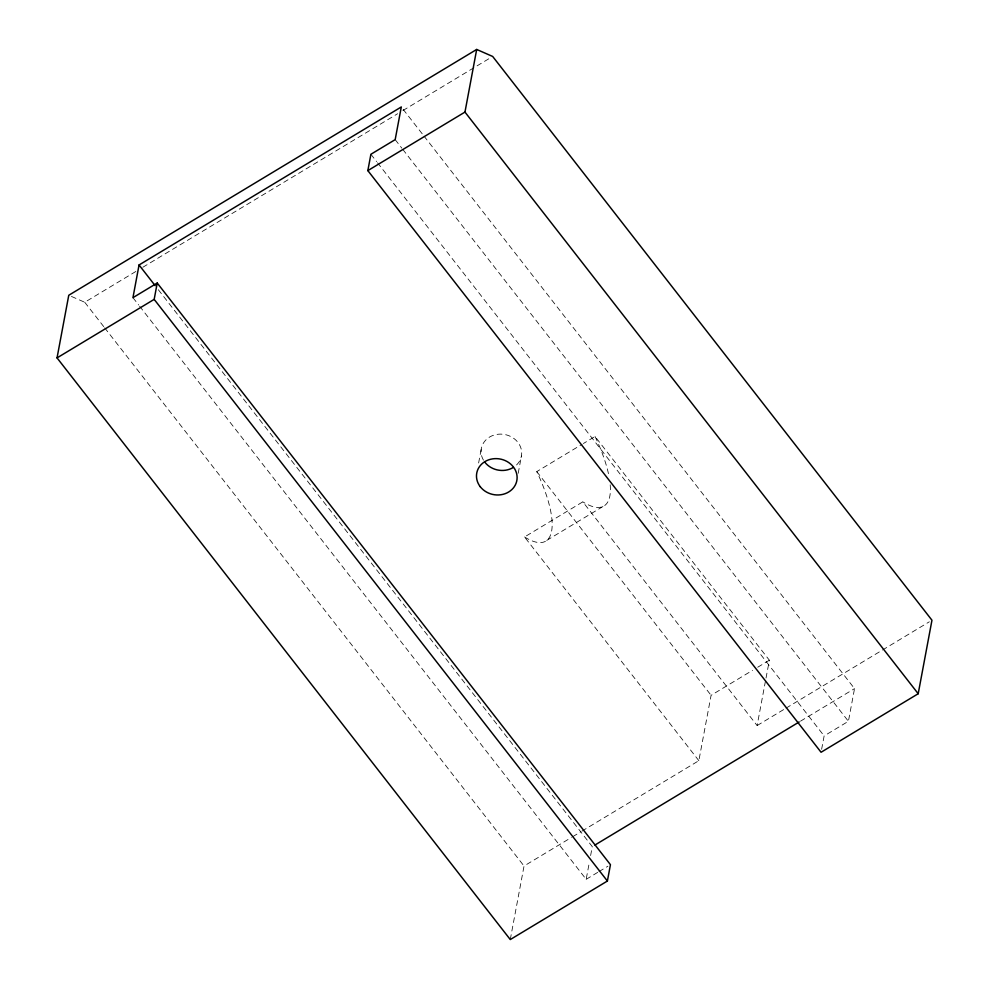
<?xml version="1.0" encoding="UTF-8"?>
<svg xmlns="http://www.w3.org/2000/svg" width="989" height="989" viewBox="0 0 989 989"><rect width="100%" height="100%" fill="white"/><g stroke="black" fill="none" stroke-linecap="round" stroke-linejoin="round"><path stroke-width="0.74" stroke-dasharray="4.95 3.71" d="M478.627 462.988L481.322 448.573M518.199 473.311L521.438 456.016M510.275 939.55L524.034 866.03L571.345 837.51M139.585 306.182L586.168 879.32L589.506 861.493M590.618 855.547L592.287 846.633L158.017 289.32M581.866 831.168L698.852 760.677L711.091 695.316L752.53 670.344M698.852 760.677L524.541 536.965L582.818 501.843L757.129 725.555L765.746 679.517M766.03 678.034L769.368 660.207L595.044 436.495L583.386 443.517M821.624 749.291L824.134 735.927L848.414 721.29L854.533 688.616L424.058 136.161M71.431 296.428L84.745 302.263L136.235 271.246M142.836 267.265L397.627 113.735M402.906 110.545L490.037 58.042M524.541 536.965A89.999 29.435 58.9 0 0 536.767 471.605L582.088 444.296M546.769 540.377L605.045 505.255M757.71 667.229L769.368 660.207M572.668 836.719L580.555 831.959M757.129 725.555L784.734 708.928M786.045 708.136L929.326 621.797M800.497 721.179L854.533 688.616M586.168 879.32L597.677 872.385M598.951 871.618L607.901 866.228M403.191 109.396L423.107 134.949M395.18 139.634L401.818 148.152M402.77 149.376L848.414 721.29M370.9 154.272L376.586 161.566M377.538 162.789L824.134 735.927M536.767 471.605L711.091 695.316M132.946 297.664L138.633 304.958M84.745 302.263L103.721 326.617M104.673 327.841L524.034 866.03M610.201 484.833A89.999 29.435 58.9 0 1 582.818 501.843M595.044 436.495A89.999 29.435 58.9 0 1 609.014 476.377M483.46 460.169A20.398 18.099 10.6 0 1 490.26 436.656A20.398 18.099 10.6 0 1 517.358 441.687A20.398 18.099 10.6 0 1 515.281 466.079"/><path stroke-width="1.48" d="M57.041 357.894L68.76 295.266L476.686 49.45L492.67 56.46L931.959 620.214L918.2 693.734L821.068 752.258L367.846 170.615L370.9 154.272L395.18 139.634L401.299 106.96L139.053 264.978L132.946 297.664L157.226 283.027L610.448 864.683L607.394 881.026L510.275 939.55L57.041 357.894L154.173 299.37L157.226 283.027M367.846 170.615L464.966 112.078L476.686 49.45M594.921 845.051L799.186 721.97M464.966 112.078L918.2 693.734M139.053 264.978L155.174 285.673M154.173 299.37L607.394 881.026M513.229 467.5A20.398 18.099 10.6 0 1 484.87 462.246M480.283 486.749A20.398 18.099 10.6 0 0 515.318 484.993A20.398 18.099 10.6 0 0 494.784 458.649A20.398 18.099 10.6 0 0 480.283 486.749"/></g></svg>
